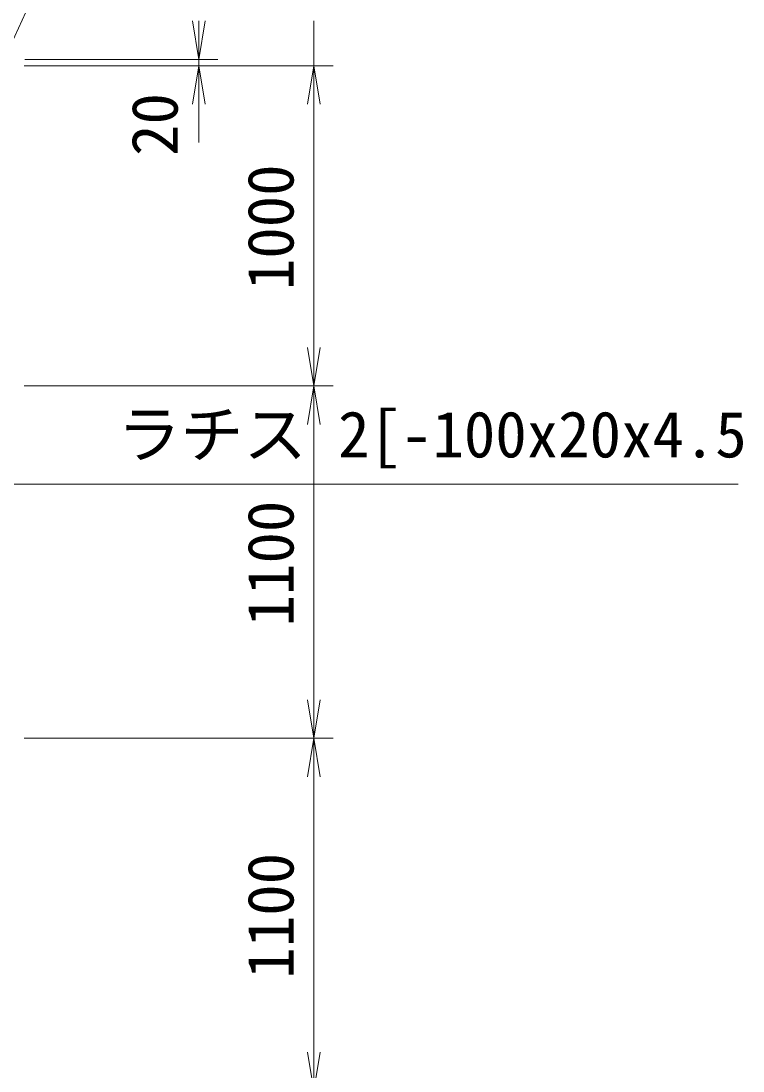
# Model space of a CAD drawing. Units: millimetres, scale not verified. Extents: x -12600 to 12600, y -8910 to 8910.
# Drawn here: x -3328 to -1073, y -549 to 2730 of the extents above; entities that cross this region are included whole.
import ezdxf
from ezdxf.enums import TextEntityAlignment as Align

# ---------------------------------------------------------------- set-up
doc = ezdxf.new("R2010")
doc.units = ezdxf.units.MM
doc.header["$LTSCALE"] = 30
for name, color, linetype, lineweight in [('0-9_D-STR-DIM', 7, 'Continuous', 9), ('0-A_0', 7, 'Continuous', 9), ('0-D_D-STR-TXT', 7, 'Continuous', 9)]:
    doc.layers.add(name, color=color, linetype=linetype, lineweight=lineweight)
doc.styles.add('ＭＳ ゴシック', font='')
doc.styles.get('ＭＳ ゴシック').set_extended_font_data('MS Gothic')

# ---------------------------------------------------------------- blocks, each defined once
blk = doc.blocks.new('_Open')
at = {"layer": '0-A_0'}
blk.add_line((-30, 5), (0, 0), dxfattribs=at)
blk.add_lwpolyline([(-30, -5), (0, 0), (-30, 0)], dxfattribs=at)

msp = doc.modelspace()

# ---------------------------------------------------------------- linework, layer by layer
at = {"layer": '0-9_D-STR-DIM'}
for p, q in [((-2412.8, 2590), (-2412.8, 2730)), ((-3315.94, 2610), (-2712.39, 2610)), ((-2772.39, 2590), (-2772.39, 2610)), ((-3317.14, 2590), (-2352.8, 2590)), ((-3317.14, 2590), (-2712.39, 2590)), ((-3317.14, 2590), (-2352.8, 2590)), ((-2772.39, 2470), (-2772.39, 2350)), ((-2412.8, 1710), (-2412.8, 2470)), ((-2412.8, 2470), (-2412.8, 2350)), ((-3317.14, 1590), (-2352.8, 1590)), ((-3317.14, 1590), (-2352.8, 1590)), ((-2412.8, 610), (-2412.8, 1470)), ((-3317.14, 490), (-2352.8, 490)), ((-3317.14, 490), (-2352.8, 490)), ((-2412.8, 370), (-2412.8, -490))]:
    msp.add_line(p, q, dxfattribs=at)
at = {"layer": '0-D_D-STR-TXT'}
for points in [[(-1491.28, 3233.22), (-3095.32, 3233.22), (-3393.86, 2582.3)], [(-1088.09, 1283.56), (-3627.39, 1283.56), (-3627.39, 2488)]]:
    msp.add_lwpolyline(points, dxfattribs=at)

# ---------------------------------------------------------------- block references
at = {"layer": '0-9_D-STR-DIM', "xscale": 4, "yscale": 4}
for p, rotation in [((-2772.39, 2610), 270), ((-2772.39, 2590), 90), ((-2412.8, 2590), 90), ((-2412.8, 2590), 90), ((-2412.8, 1590), 270), ((-2412.8, 1590), 90), ((-2412.8, 490), 270), ((-2412.8, 490), 90), ((-2412.8, -610), 270)]:
    msp.add_blockref('_Open', p, dxfattribs=dict(at, rotation=rotation))

# ---------------------------------------------------------------- texts
at = {"layer": '0-9_D-STR-DIM', "style": 'ＭＳ ゴシック'}
for s, p in [('20', (-2794.94, 2308.4)), ('1000', (-2433.05, 1889.3)), ('1100', (-2433.05, 839.3)), ('1100', (-2433.05, -260.7))]:
    msp.add_text(s, height=144.3, rotation=90, dxfattribs=at).set_placement(p, align=Align.BOTTOM_LEFT)
at = {"layer": '0-D_D-STR-TXT', "style": 'ＭＳ ゴシック'}
msp.add_text('ラチス 2[-100x20x4.5', height=144.3, dxfattribs=at).set_placement((-3025.91, 1323.6), align=Align.BOTTOM_LEFT)

doc.saveas('drawing.dxf')
